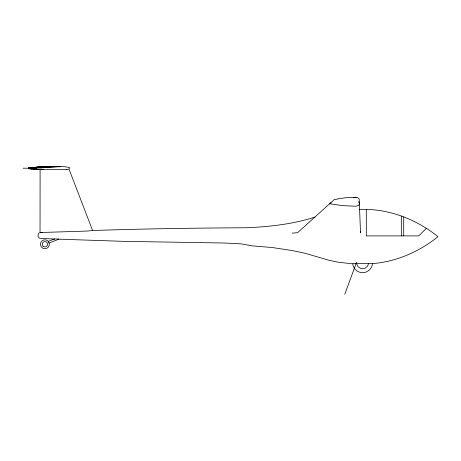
<?xml version="1.0" encoding="UTF-8"?>
<svg xmlns="http://www.w3.org/2000/svg" width="461" height="461" viewBox="0 0 461 461"><rect width="100%" height="100%" fill="white"/><g stroke="black" fill="none" stroke-linecap="round" stroke-linejoin="round"><path stroke-width="0.69" d="M368.483 263.346L368.356 264.309A5.958 5.958 0 0 1 356.843 264.309L356.733 263.467L352.792 263.565L353.022 265.329A9.912 9.912 0 0 0 372.177 265.329L372.436 263.352L356.733 263.467M48.249 241.391L54.507 238.971M352.532 263.819L338.823 262.274L329.759 260.488L305.303 253.325L292.141 250.548L272.215 247.517L252.132 245.863L241.201 243.857L224.432 243.016L123.842 241.357L58.875 239.167M49.148 243.016L58.927 239.15L58.438 239.086M344.753 294.32L356.641 262.09M69.744 168.599L69.744 167.81C60.904 164.784 50.871 168.132 41.772 167.061L30.443 167.556L36.488 167.36L31.457 167.574M426.316 228.339L418.755 235.899L366.305 235.899L366.305 209.363L359.09 209.311M39.283 232.77C37.364 234.073 37.595 237.899 40.038 238.412L54.34 239.011M315.122 217.062C293.046 224.144 269.754 226.743 246.67 227.751C195.372 228.039 144.074 228.765 92.805 230.512L86.328 231.094L40.038 232.528L40.101 169.216M92.621 230.575L68.971 169.026L66.736 169.521M330.675 203.543L329.644 203.745L342.494 205.623L355.644 206.251L358.289 205.52L359.252 204.39L359.344 203.589M337.919 198.818L345.306 197.804L353.443 197.337L356.9 197.394L358.791 198.397L359.211 199.475L360.519 232.92L360.243 231.727M66.73 169.527L53.511 169.631L30.443 168.853L31.774 168.864M372.402 263.629C396.374 261.75 419.314 251.718 437.95 236.689C417.758 220.329 392.397 210.06 366.305 209.363M337.729 199.083L334.369 199.475L297.512 232.765L292.141 233.099M54.456 238.988L54.767 238.971A3.515 0.553 2.4 0 1 56 238.959L58.783 239.109M40.038 232.528L42.4 232.448M30.017 167.631L28.576 167.695L30.518 167.625M30.443 167.556L39.894 167.199L31.809 167.585M32.316 167.429L39.894 167.199M41.167 167.113L46.745 166.945L36.079 167.234L50.186 166.847L37.975 167.159M34.195 167.326L39.807 167.164M353.443 197.337L354.261 197.331M355.074 197.325L356.099 197.32M23.05 168.207L30.167 168.207M33.803 168.962L36.488 169.049L32.316 168.98L43.294 169.348L40.038 169.216M30.443 168.853L31.786 168.899M28.576 168.714L31.809 168.824M36.079 169.175L37.975 169.25M330.618 202.863L331.073 202.938M359.252 203.094L358.877 202.488M358.86 201.647L359.344 202.863M403.715 216.906L403.715 235.899M401.329 216.019L401.329 235.899M48.313 241.858L48.284 242.365L49.189 243.108A4.443 4.443 0 0 1 44.515 248.686A4.443 4.443 0 0 1 40.873 242.382A4.443 4.443 0 0 1 48.042 241.12L48.313 241.858M43.311 167.061L41.939 167.107L43.311 167.061M60.547 166.692L41.772 167.061L60.547 166.692M43.011 246.145A2.668 2.668 0 0 0 47.477 244.952A2.668 2.668 0 0 0 44.21 241.679A2.668 2.668 0 0 0 43.011 246.145"/></g></svg>
